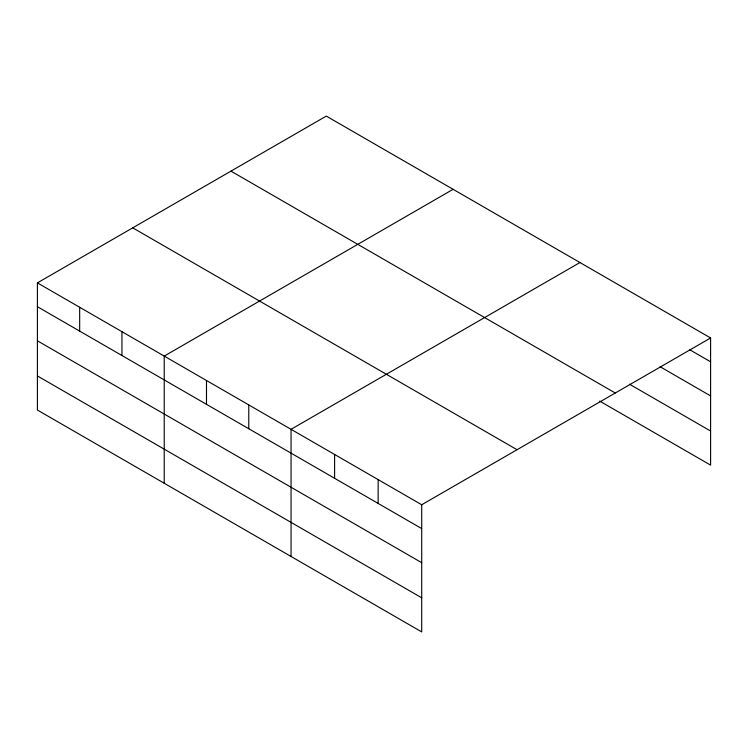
<?xml version="1.0" encoding="UTF-8"?>
<svg xmlns="http://www.w3.org/2000/svg" width="748" height="748" viewBox="0 0 748 748"><rect width="100%" height="100%" fill="white"/><g stroke="black" fill="none" stroke-linecap="round" stroke-linejoin="round"><path stroke-width="1.12" d="M37.4 282.875L421.713 504.76L421.713 631.91L37.4 410.035L37.4 282.875L326.287 116.09L710.6 337.965L710.6 465.125L599.728 401.115M453.11 189.309L164.223 356.095L164.223 483.255M579.934 262.529L291.047 429.315L291.047 556.475M421.713 504.76L710.6 337.965M689.815 349.793L710.6 361.798M660.119 366.744L710.6 395.898M629.433 384.163L710.6 431.026M230.954 171.124L615.267 393.009M132.733 227.841L517.046 449.716M37.4 306.708L421.713 528.584M37.4 340.808L421.713 562.683M37.4 375.935L421.713 597.811M378.151 479.608L378.151 503.441M334.599 454.466L334.599 478.29M248.775 404.911L248.775 428.744M206.495 380.508L206.495 404.331M121.952 331.691L121.952 355.524M79.671 307.288L79.671 331.112"/></g></svg>
